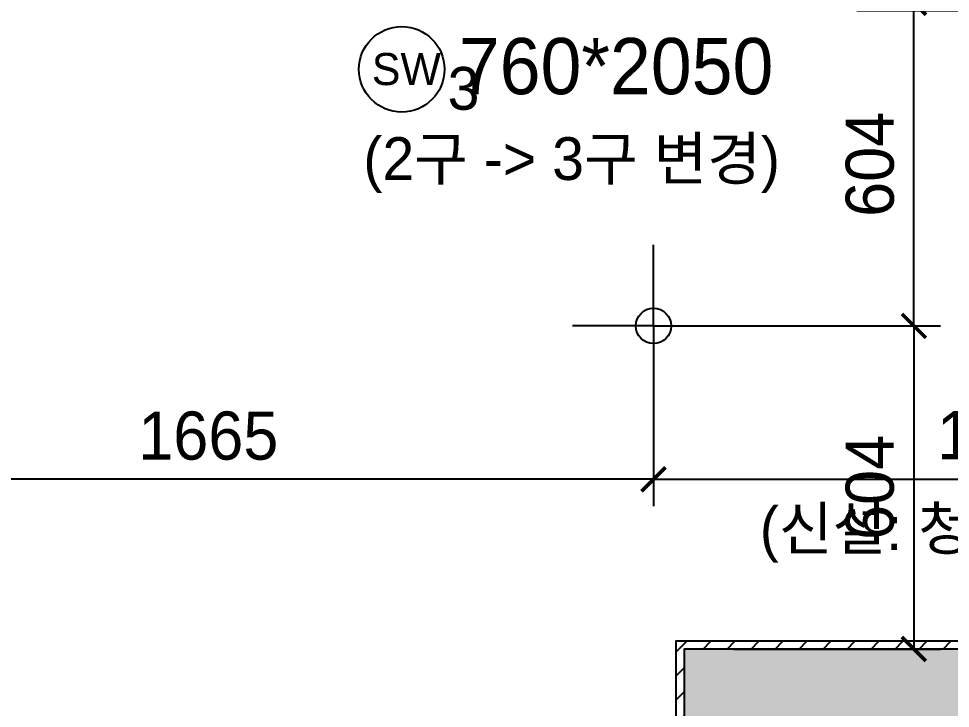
# Model space of a CAD drawing. Header units: millimetres. Extents: x -551172 to 227904, y -3435 to 261611.
# Drawn here: x 183656 to 185398, y 86032 to 87321 of the extents above; entities that cross this region are included whole.
import ezdxf

# ---------------------------------------------------------------- set-up
doc = ezdxf.new("R2010")
doc.units = ezdxf.units.MM
doc.header["$LTSCALE"] = 100
doc.header["$PDMODE"] = 3
doc.linetypes.add('HIDDENX2', pattern=[19.05, 12.7, -6.35])
doc.layers.get('DEFPOINTS').update_dxf_attribs({"color": 248})
for name, color, linetype in [('3TI-CE-LIGHT', 6, 'Continuous'), ('C-LIGHT', 5, 'Continuous'), ('C-LIGHT(IN)', 10, 'HIDDENX2'), ('E-DIM(IN)', 14, 'Continuous'), ('F-HAT', 251, 'Continuous'), ('F-HAT @ 1', 251, 'Continuous'), ('F-WALL1', 2, 'Continuous'), ('F-WALL2', 3, 'Continuous'), ('전기', 7, 'Continuous')]:
    doc.layers.add(name, color=color, linetype=linetype)
doc.styles.add('YOURNAME', font='HYWULM.TTF')
doc.styles.add('휴먼엑스포', font='Expo M.ttf')
doc.dimstyles.new('YOURNAME-50', dxfattribs={"dimscale": 50, "dimtxt": 1.8, "dimasz": 0.9, "dimexe": 1, "dimexo": 3, "dimgap": 0.7, "dimtad": 1, "dimdec": 0, "dimzin": 0, "dimdsep": 46, "dimtxsty": 'YOURNAME', "dimblk": 'ARCHTICK', "dimcen": 0, "dimclrd": 1, "dimclre": 1, "dimclrt": 7, "dimadec": 0, "dimazin": 0, "dimtfac": 1, "dimtdec": 0, "dimtix": 1, "dimtmove": 2, "dimatfit": 3, "dimldrblk": 'ARCHTICK', "dimfxl": 0, "dimtolj": 1, "dimtzin": 0, "dimarcsym": 0})

# ---------------------------------------------------------------- blocks, each defined once
blk = doc.blocks.new('_ArchTick')
at = {"color": 0, "linetype": 'ByBlock', "const_width": 0.15}
blk.add_lwpolyline([(-0.5, -0.5), (0.5, 0.5)], dxfattribs=at)
blk = doc.blocks.new('*D410')
at = {"layer": 'DEFPOINTS', "color": 0}
for p in [(184843.1, 86746.8), (186165.6, 86746.8), (186165.6, 86460)]:
    blk.add_point(p, dxfattribs=at)
at = {"layer": 'E-DIM(IN)', "lineweight": -2}
for p, q in [((184843.1, 86596.8), (184843.1, 86410)), ((186165.6, 86596.8), (186165.6, 86410)), ((184843.1, 86460), (186165.6, 86460))]:
    blk.add_line(p, q, dxfattribs=at)
at = {"layer": 'E-DIM(IN)', "lineweight": -2, "xscale": 45, "yscale": 45, "zscale": 45, "rotation": 180}
blk.add_blockref('_ArchTick', (184843.1, 86460), dxfattribs=at)
at = {"layer": 'E-DIM(IN)', "lineweight": -2, "xscale": 45, "yscale": 45, "zscale": 45}
blk.add_blockref('_ArchTick', (186165.6, 86460), dxfattribs=at)
at = {"layer": 'E-DIM(IN)', "color": 7, "insert": (185504.4, 86541.8), "char_height": 90, "attachment_point": 5, "style": 'YOURNAME'}
blk.add_mtext('\\A1;1323', dxfattribs=at)
blk = doc.blocks.new('*D411')
at = {"layer": 'DEFPOINTS', "color": 0}
for p in [(184843.1, 87350.8), (185330, 87350.8), (184843.1, 86746.8)]:
    blk.add_point(p, dxfattribs=at)
at = {"layer": 'E-DIM(IN)', "lineweight": -2}
for p, q in [((184993.1, 87350.8), (185380, 87350.8)), ((185330, 86746.8), (185330, 87350.8)), ((184993.1, 86746.8), (185380, 86746.8))]:
    blk.add_line(p, q, dxfattribs=at)
at = {"layer": 'E-DIM(IN)', "lineweight": -2, "xscale": 45, "yscale": 45, "zscale": 45}
for p, rotation in [((185330, 87350.8), 90), ((185330, 86746.8), 270)]:
    blk.add_blockref('_ArchTick', p, dxfattribs=dict(at, rotation=rotation))
at = {"layer": 'E-DIM(IN)', "color": 7, "insert": (185248.1, 87048.8), "char_height": 90, "attachment_point": 5, "rotation": 90, "style": 'YOURNAME'}
blk.add_mtext('\\A1;604', dxfattribs=at)
blk = doc.blocks.new('*D412')
at = {"layer": 'DEFPOINTS', "color": 0}
for p in [(184843.1, 86746.8), (184843.1, 86142.8), (185330, 86142.8)]:
    blk.add_point(p, dxfattribs=at)
at = {"layer": 'E-DIM(IN)', "lineweight": -2}
for p, q in [((184993.1, 86746.8), (185380, 86746.8)), ((185330, 86746.8), (185330, 86142.8)), ((184993.1, 86142.8), (185380, 86142.8))]:
    blk.add_line(p, q, dxfattribs=at)
at = {"layer": 'E-DIM(IN)', "lineweight": -2, "xscale": 45, "yscale": 45, "zscale": 45}
for p, rotation in [((185330, 86746.8), 90), ((185330, 86142.8), 270)]:
    blk.add_blockref('_ArchTick', p, dxfattribs=dict(at, rotation=rotation))
at = {"layer": 'E-DIM(IN)', "color": 7, "insert": (185248.1, 86444.8), "char_height": 90, "attachment_point": 5, "rotation": 90, "style": 'YOURNAME'}
blk.add_mtext('\\A1;604', dxfattribs=at)
blk = doc.blocks.new('*D413')
at = {"layer": 'DEFPOINTS', "color": 0}
for p in [(183178.1, 86906.3), (184843.1, 86746.8), (183178.1, 86460)]:
    blk.add_point(p, dxfattribs=at)
at = {"layer": 'E-DIM(IN)', "lineweight": -2}
for p, q in [((183178.1, 86756.3), (183178.1, 86410)), ((184843.1, 86596.8), (184843.1, 86410)), ((184843.1, 86460), (183178.1, 86460))]:
    blk.add_line(p, q, dxfattribs=at)
at = {"layer": 'E-DIM(IN)', "lineweight": -2, "xscale": 45, "yscale": 45, "zscale": 45, "rotation": 180}
blk.add_blockref('_ArchTick', (183178.1, 86460), dxfattribs=at)
at = {"layer": 'E-DIM(IN)', "lineweight": -2, "xscale": 45, "yscale": 45, "zscale": 45}
blk.add_blockref('_ArchTick', (184843.1, 86460), dxfattribs=at)
at = {"layer": 'E-DIM(IN)', "color": 7, "insert": (184010.6, 86541.1), "char_height": 90, "attachment_point": 5, "style": 'YOURNAME'}
blk.add_mtext('\\A1;1665', dxfattribs=at)

msp = doc.modelspace()

# ---------------------------------------------------------------- hatches: boundary and pattern name
at = {"layer": 'F-HAT'}
h = msp.add_hatch(color=256, dxfattribs=at)
h.dxf.hatch_style = 1
h.paths.add_polyline_path([(171200.6, 91301.8), (171242.1, 91616.8), (169842.1, 91616.8), (169842.1, 93089.8), (170417.1, 93089.8), (170417.1, 93320.8), (169642.1, 93320.8), (169642.1, 79859.8), (170676.6, 79859.8), (170676.6, 80052.8), (169906.6, 80052.8), (169906.6, 81641.8), (170689.6, 81641.8), (170689.6, 81891.8), (169929.6, 81891.8), (169929.6, 86096.8), (171020.6, 86096.8), (171020.6, 86256.8), (169929.6, 86256.8), (169929.6, 88346.8), (171270.6, 88346.8), (171270.6, 88496.8), (169890.6, 88496.8), (169890.6, 91301.8)])
h.paths.add_polyline_path([(172733.6, 91301.8), (172733.6, 88496.8), (172058.6, 88496.8), (172058.6, 88346.8), (172733.6, 88346.8), (172733.6, 86256.8), (171870.6, 86256.8), (171870.6, 86096.8), (173420.6, 86096.8), (173420.6, 86256.8), (172905.6, 86256.8), (172905.6, 87608.8), (173605.6, 87608.8), (173605.6, 87763.8), (172895.6, 87763.8), (172895.6, 91300.8), (173685.6, 91300.8), (173685.6, 91915.8), (172900.6, 91915.8), (172900.6, 93120.8), (173660.6, 93120.8), (173660.6, 93320.8), (172034.6, 93320.8), (172034.6, 93089.8), (172744.6, 93089.8), (172744.6, 92186.8), (172002.1, 92186.8), (172002.1, 91616.8), (172043.6, 91301.8)])
h.paths.add_polyline_path([(172152.1, 91616.8), (172152.1, 92036.8), (172744.6, 92036.8), (172744.6, 91616.8)], flags=16)
h.paths.add_polyline_path([(172900.6, 91450.8), (172900.6, 91765.8), (173535.6, 91765.8), (173535.6, 91450.8)], flags=16)
h.paths.add_polyline_path([(174648.6, 86256.8), (174375.6, 86256.8), (174375.6, 86096.8), (174420.6, 86096.8), (174420.6, 81891.8), (173988.6, 81891.8), (173988.6, 81641.8), (174648.6, 81641.8), (174648.6, 81836.8)])
h.paths.add_polyline_path([(174601.6, 80059.8), (174601.6, 80694.8), (174406.6, 80694.8), (174406.6, 80402.8), (174406.6, 80059.8), (174396.6, 80059.8), (174396.6, 79859.8), (175111.6, 79859.8), (175111.6, 80059.8)])
h.paths.add_polyline_path([(180195.6, 80469.8), (180700.6, 80469.8), (180700.6, 80724.8), (180195.6, 80724.8), (180195.6, 85991.8), (182135.6, 85991.8), (182135.6, 85371.8), (182285.6, 85371.8), (182285.6, 85689.8), (182600.6, 85689.8), (182600.6, 85847.8), (182320.6, 85847.8), (182320.6, 86194.8), (180004.6, 86194.8), (180004.6, 80059.8), (179494.6, 80059.8), (179494.6, 79859.8), (180195.6, 79859.8), (180195.6, 80044.8)])
h.paths.add_polyline_path([(180195.6, 80044.8), (180195.6, 79859.8), (181840.6, 79859.8, 0.191132), (183208.8, 80469.8), (182995.6, 80469.8), (182973.9, 80469.8, -0.151278), (181840.6, 80044.8)])
h.paths.add_polyline_path([(184198.6, 80469.8), (184198.6, 80669.8), (183685.6, 80669.8), (183685.6, 85689.8), (183730.6, 85689.8), (183730.6, 85847.8), (183450.6, 85847.8), (183450.6, 85689.8), (183495.6, 85689.8), (183495.6, 80724.8), (182995.6, 80724.8), (182995.6, 80469.8)])
h.paths.add_polyline_path([(187180.6, 80469.8), (187180.6, 89425.8), (184290.6, 89425.8), (184290.6, 88310.8), (184205.6, 88310.8), (184205.6, 88150.8), (184290.6, 88150.8), (184290.6, 87350.8), (184450.6, 87350.8), (184450.6, 89200.8), (186980.6, 89200.8), (186980.6, 87505.8), (185235.6, 87505.8), (185235.6, 87350.8), (186165.6, 87350.8), (186165.6, 86142.8), (184900.6, 86142.8), (184900.6, 85847.8), (184580.6, 85847.8), (184580.6, 85689.8), (184895.6, 85689.8), (184895.6, 85364.8), (185048.6, 85364.8), (185048.6, 85984.8), (186988.6, 85984.8), (186988.6, 80669.8), (186478.6, 80669.8), (186478.6, 80469.8)])
h.paths.add_polyline_path([(186320.6, 86142.8), (186320.6, 87350.8), (186980.6, 87350.8), (186980.6, 86142.8)], flags=16)
h.paths.add_polyline_path([(180785.6, 87650.8), (180785.6, 87805.8), (178380.6, 87805.8), (178380.6, 92845.8), (178890.6, 92845.8), (178890.6, 93045.8), (178380.6, 93045.8), (178380.6, 93320.8), (177665.6, 93320.8), (177665.6, 93120.8), (178200.6, 93120.8), (178200.6, 90795.8), (177800.6, 90795.8), (177800.6, 90550.8), (178195.6, 90550.8), (178195.6, 87650.8)])
h.paths.add_polyline_path([(181875.6, 88310.8), (181875.6, 91102.8), (182645.6, 91102.8), (182645.6, 93045.8), (181405.6, 93045.8), (181405.6, 92845.8), (182437.6, 92845.8), (182437.6, 91575.8), (181685.6, 91575.8), (181685.6, 87805.8), (181635.6, 87805.8), (181635.6, 87650.8), (181870.6, 87650.8), (181870.6, 88150.8), (182290.6, 88150.8), (182290.6, 88310.8)])
h.paths.add_polyline_path([(181875.6, 91202.8), (181875.6, 91475.8), (182437.6, 91475.8), (182437.6, 91202.8)], flags=16)
h.paths.add_polyline_path([(184290.6, 90422.8), (184550.6, 90422.8), (184550.6, 91232.8), (184290.6, 91232.8)])
h.paths.add_polyline_path([(176170.6, 91300.8), (176170.6, 90550.8), (176440.6, 90550.8), (176440.6, 91640.8), (175170.6, 91640.8), (175170.6, 91300.8)])
h = msp.add_hatch(dxfattribs=at)
h.set_pattern_fill('ANSI31', color=256, scale=10)
h.set_pattern_definition([(45, (25200, 0), (-22.4506403, 22.4506403), [])])
h.paths.add_polyline_path([(186165.6, 87350.8), (185223.1, 87350.8), (185223.1, 87337.8), (185223.1, 87335.8), (186150.6, 87335.8), (186150.6, 86157.8), (184885.6, 86157.8), (184885.6, 85862.8), (184575.6, 85862.8), (184575.6, 85847.8), (184900.6, 85847.8), (184900.6, 86142.8), (186165.6, 86142.8)])

# ---------------------------------------------------------------- linework, layer by layer
at = {"layer": '3TI-CE-LIGHT', "color": 1}
for q in [(184843.1, 86898), (184691.9, 86746.8), (184994.3, 86746.8), (184843.1, 86595.6)]:
    msp.add_line((184843.1, 86746.8), q, dxfattribs=at)
at = {"layer": 'C-LIGHT'}
msp.add_circle((184843.1, 86746.8), 33, dxfattribs=at)
at = {"layer": 'F-WALL1'}
msp.add_lwpolyline([(187180.6, 80469.8), (187180.6, 89425.8), (184290.6, 89425.8), (184290.6, 88310.8), (184205.6, 88310.8), (184205.6, 88150.8), (184290.6, 88150.8), (184290.6, 87350.8), (184450.6, 87350.8), (184450.6, 89200.8), (186980.6, 89200.8), (186980.6, 87505.8), (185235.6, 87505.8), (185235.6, 87350.8), (186165.6, 87350.8), (186165.6, 86142.8), (184900.6, 86142.8), (184900.6, 85847.8)], dxfattribs=at)
at = {"layer": 'F-WALL2'}
msp.add_lwpolyline([(184575.6, 85862.8), (184885.6, 85862.8), (184885.6, 86157.8), (186150.6, 86157.8), (186150.6, 87335.8), (185223.1, 87335.8)], dxfattribs=at)
at = {"layer": '전기'}
msp.add_circle((184372.3, 87226.4), 80, dxfattribs=at)

# ---------------------------------------------------------------- texts
at = {"layer": 'C-LIGHT(IN)', "ltscale": 0.1, "style": '휴먼엑스포'}
for s, p in [('(2구 -> 3구 변경)', (184300.5, 87019.5)), ('(신설: 청소기 사용예정)', (185041.9, 86328.1))]:
    msp.add_text(s, height=80, dxfattribs=at).set_placement(p)
at = {"layer": 'F-HAT @ 1', "style": 'YOURNAME'}
msp.add_text('760*2050', height=105, dxfattribs=at).set_placement((184479.1, 87179.9))
at = {"layer": '전기', "style": '휴먼엑스포'}
for s, height, p in [('SW', 60, (184316.4, 87196.9)), ('3', 80, (184458.1, 87150.8))]:
    msp.add_text(s, height=height, dxfattribs=at).set_placement(p)

# ---------------------------------------------------------------- dimensions: what is measured, and where the dimension line sits
at = {"layer": 'E-DIM(IN)'}
for base, p2, picture, middle in [((185330, 87350.8), (184843.1, 87350.8), '*D411', (185248.1, 87048.8)), ((185330, 86142.8), (184843.1, 86142.8), '*D412', (185248.1, 86444.8))]:
    dim = msp.add_linear_dim(base=base, p1=(184843.1, 86746.8), p2=p2, angle=90, dimstyle='YOURNAME-50', override={"dimclrd": 256, "dimclre": 256}, dxfattribs=at)
    dim.commit()
    dim.dimension.update_dxf_attribs({"geometry": picture, "text_midpoint": middle})
for base, p1, p2, picture, middle in [((183178.1, 86460), (184843.1, 86746.8), (183178.1, 86906.3), '*D413', (184010.6, 86541.1)), ((186165.6292305, 86460), (184843.1292305, 86746.8023431), (186165.6292305, 86746.8023431), '*D410', (185504.3792305, 86541.7976032))]:
    dim = msp.add_linear_dim(base=base, p1=p1, p2=p2, dimstyle='YOURNAME-50', override={"dimclrd": 256, "dimclre": 256}, dxfattribs=at)
    dim.commit()
    dim.dimension.update_dxf_attribs({"geometry": picture, "text_midpoint": middle})

doc.saveas('drawing.dxf')
